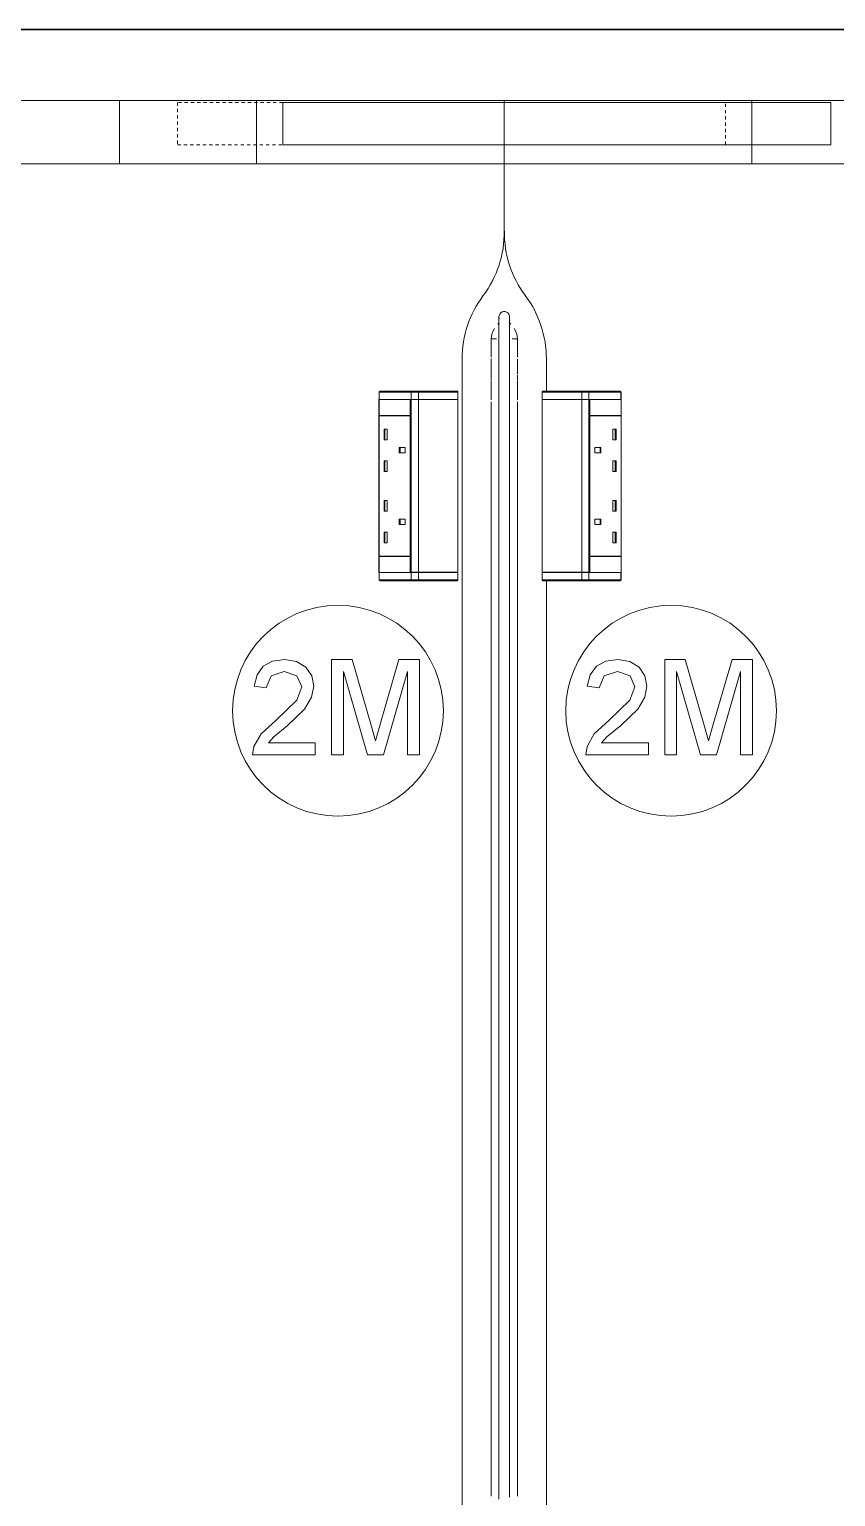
# Model space of a CAD drawing. Header units: millimetres. Extents: x 79795 to 317870, y -36033 to 97293.
# Drawn here: x 170853 to 171619, y 18015 to 19407 of the extents above; entities that cross this region are included whole.
import ezdxf

# ---------------------------------------------------------------- set-up
doc = ezdxf.new("R2010")
doc.units = ezdxf.units.MM
doc.header["$MEASUREMENT"] = 0
doc.linetypes.add('Dash', pattern=[6, 3, -3])
for name, color, linetype, lineweight in [('CSM-STL-XX-ZZ-M3-A-XXXX-00001_detached _19_04_21__rvt-1-Level 4$0$A-WALL', 7, 'CONTINUOUS', 9), ('I-FURN', 8, 'CONTINUOUS', 9), ('I-FURN-HDLN', 8, 'Dash', 9)]:
    doc.layers.add(name, color=color, linetype=linetype, lineweight=lineweight)

msp = doc.modelspace()

# ---------------------------------------------------------------- linework, layer by layer
at = {"layer": 'CSM-STL-XX-ZZ-M3-A-XXXX-00001_detached _19_04_21__rvt-1-Level 4$0$A-WALL', "lineweight": 30}
msp.add_line((167780.8, 19407.3), (173754.1, 19407.3), dxfattribs=at)
at = {"layer": 'I-FURN'}
for p, q in [((170504.1, 19339.7), (170938.8, 19339.7)), ((171304.1, 19339.7), (170504.1, 19339.7)), ((170504.1, 19339.7), (171304.1, 19339.7)), ((172064.1, 19339.7), (170544.1, 19339.7)), ((170938.8, 19339.7), (171069.1, 19339.7)), ((170938.8, 19339.7), (170938.8, 19279.7)), ((170938.8, 19339.7), (170938.8, 19279.7)), ((171069.1, 19339.7), (171539.1, 19339.7)), ((171069.1, 19339.7), (171069.1, 19279.7)), ((171069.1, 19339.7), (171069.1, 19279.7)), ((171303.8, 19337.8), (171094.1, 19337.8)), ((171094.1, 19337.8), (171094.1, 19297.8)), ((171304.1, 19339.7), (171304.1, 19215.8)), ((172104.1, 19339.7), (171304.1, 19339.7)), ((171304.1, 19339.7), (172104.1, 19339.7)), ((171304.1, 19215.8), (171304.1, 19339.7)), ((171304.1, 19215.8), (171304.1, 19339.7)), ((171304.1, 19339.7), (171304.1, 19215.8)), ((171614.1, 19337.8), (171304.4, 19337.8)), ((171539.1, 19339.7), (171669.1, 19339.7)), ((171539.1, 19339.7), (171539.1, 19279.7)), ((171539.1, 19339.7), (171539.1, 19279.7)), ((171614.1, 19297.8), (171614.1, 19337.8)), ((171094.1, 19297.8), (171614.1, 19297.8)), ((170938.8, 19279.7), (170504.1, 19279.7)), ((170544.1, 19279.7), (172064.1, 19279.7)), ((171069.1, 19279.7), (170938.8, 19279.7)), ((171539.1, 19279.7), (171069.1, 19279.7)), ((171669.1, 19279.7), (171539.1, 19279.7)), ((171299.1, 19134.7), (171299.1, 19134.7)), ((171299.1, 19134.7), (171299.1, 19134.5)), ((171299.1, 19134.5), (171299.1, 19134.1)), ((171299.1, 19134.1), (171299.1, 19133.7)), ((171299.1, 19133.7), (171299.1, 19133.1)), ((171299.1, 19133.1), (171299.1, 19132.4)), ((171299.1, 19132.4), (171299.1, 19131.6)), ((171299.1, 19131.6), (171299.1, 19130.6)), ((171299.1, 19130.6), (171299.1, 19129.5)), ((171299.1, 19129.5), (171299.1, 19128.3)), ((171299.1, 19128.3), (171299.1, 19127)), ((171309.1, 19134.6), (171309.1, 19134.7)), ((171309.1, 19134.7), (171309.1, 19134.7)), ((171309.1, 19134.4), (171309.1, 19134.6)), ((171309.1, 19134), (171309.1, 19134.4)), ((171309.1, 19133.5), (171309.1, 19134)), ((171309.1, 19132.9), (171309.1, 19133.5)), ((171309.1, 19132.2), (171309.1, 19132.9)), ((171309.1, 19131.3), (171309.1, 19132.2)), ((171309.1, 19130.3), (171309.1, 19131.3)), ((171309.1, 19129.2), (171309.1, 19130.3)), ((171309.1, 19128), (171309.1, 19129.2)), ((171309.1, 19126.6), (171309.1, 19128)), ((171296.9, 19113.8), (171291.6, 19113.8)), ((171291.6, 19096.2), (171291.6, 19113.8)), ((171299.1, 19127), (171299.1, 19125.6)), ((171299.1, 19125.6), (171299.1, 19124)), ((171299.1, 19124), (171299.1, 19122.4)), ((171299.1, 19122.4), (171299.1, 19120.6)), ((171299.1, 19120.6), (171299.1, 19118.7)), ((171299.1, 19118.7), (171299.1, 19116.7)), ((171299.1, 19116.7), (171299.1, 19114.6)), ((171299.1, 19114.6), (171299.1, 19112.5)), ((171309.1, 19125.2), (171309.1, 19126.6)), ((171309.1, 19123.6), (171309.1, 19125.2)), ((171309.1, 19121.9), (171309.1, 19123.6)), ((171309.1, 19120.1), (171309.1, 19121.9)), ((171309.1, 19118.2), (171309.1, 19120.1)), ((171309.1, 19116.2), (171309.1, 19118.2)), ((171309.1, 19114.1), (171309.1, 19116.2)), ((171309.1, 19111.9), (171309.1, 19114.1)), ((171316.6, 19113.8), (171311.5, 19113.8)), ((171316.6, 19113.8), (171316.6, 19096.2)), ((171291.6, 19108.2), (171291.6, 19109.2)), ((171299.1, 19112.5), (171299.1, 19110.2)), ((171299.1, 19110.2), (171299.1, 19107.8)), ((171299.1, 19107.8), (171299.1, 19105.4)), ((171299.1, 19105.4), (171299.1, 19102.8)), ((171299.1, 19102.8), (171299.1, 19100.2)), ((171299.1, 19100.2), (171299.1, 19097.5)), ((171309.1, 19109.6), (171309.1, 19111.9)), ((171309.1, 19107.2), (171309.1, 19109.6)), ((171309.1, 19104.7), (171309.1, 19107.2)), ((171309.1, 19102.1), (171309.1, 19104.7)), ((171309.1, 19099.5), (171309.1, 19102.1)), ((171309.1, 19096.8), (171309.1, 19099.5)), ((171316.7, 19109.2), (171316.7, 19108.2)), ((171264.1, 17984.7), (171264.1, 19094.7)), ((171264.1, 19094.7), (171264.1, 17984.7)), ((171291.6, 19079.1), (171291.6, 19094.9)), ((171299.1, 19097.5), (171299.1, 19094.8)), ((171299.1, 19094.8), (171299.1, 19091.9)), ((171299.1, 19091.9), (171299.1, 19089.1)), ((171299.1, 19089.1), (171299.1, 19086.1)), ((171299.1, 19086.1), (171299.1, 19083.1)), ((171309.1, 19094), (171309.1, 19096.8)), ((171309.1, 19091.2), (171309.1, 19094)), ((171309.1, 19088.3), (171309.1, 19091.2)), ((171309.1, 19085.3), (171309.1, 19088.3)), ((171316.6, 19094.4), (171316.6, 19080.1)), ((171344.1, 19094.7), (171344.1, 19063.2)), ((171344.1, 19063.2), (171344.1, 19094.7)), ((171291.6, 19074.3), (171291.6, 19079.2)), ((171291.6, 19055.8), (171291.6, 19073.6)), ((171299.1, 19083.1), (171299.1, 19080.1)), ((171299.1, 19080.1), (171299.1, 19077)), ((171299.1, 19077), (171299.1, 19073.9)), ((171299.1, 19073.9), (171299.1, 19070.7)), ((171309.1, 19082.3), (171309.1, 19085.3)), ((171309.1, 19079.3), (171309.1, 19082.3)), ((171309.1, 19076.2), (171309.1, 19079.3)), ((171309.1, 19073), (171309.1, 19076.2)), ((171309.1, 19069.9), (171309.1, 19073)), ((171316.6, 19073.6), (171316.6, 19055.8)), ((171316.7, 19079.2), (171316.7, 19074.3)), ((171185.3, 19063.2), (171185.3, 19056.2)), ((171185.3, 19063.2), (171185.5, 19063.2)), ((171185.3, 19063.2), (171185.3, 19056.2)), ((171185.3, 19056.2), (171185.3, 19063.2)), ((171185.5, 19063.2), (171215.8, 19063.2)), ((171185.5, 19063.2), (171185.5, 19056.2)), ((171185.6, 19063.9), (171185.7, 19063.9)), ((171216.6, 19064.2), (171186.3, 19064.2)), ((171216.6, 19064.2), (171186.3, 19064.2)), ((171215.8, 19063.2), (171222.7, 19063.2)), ((171215.8, 19063.2), (171215.8, 19056.2)), ((171216.6, 19064.2), (171255.2, 19064.2)), ((171222.1, 19064.2), (171216.6, 19064.2)), ((171259.2, 19064.2), (171222.1, 19064.2)), ((171222.7, 19063.2), (171260.2, 19063.2)), ((171222.7, 19063.2), (171222.7, 19056.2)), ((171255.2, 19064.2), (171255.2, 19063.2)), ((171255.2, 19064.2), (171259.2, 19064.2)), ((171260.2, 19056.2), (171260.2, 19063.2)), ((171260.2, 19063.2), (171260.2, 19056.2)), ((171299.1, 19070.7), (171299.1, 19067.6)), ((171299.1, 19067.6), (171299.1, 19064.4)), ((171299.1, 19064.4), (171299.1, 19061.2)), ((171299.1, 19061.2), (171299.1, 19057.9)), ((171299.1, 19057.9), (171299.1, 19054.7)), ((171309.1, 19066.7), (171309.1, 19069.9)), ((171309.1, 19063.5), (171309.1, 19066.7)), ((171309.1, 19060.3), (171309.1, 19063.5)), ((171309.1, 19057), (171309.1, 19060.3)), ((171340.1, 19063.2), (171340.1, 19056.2)), ((171340.2, 19063.2), (171377.6, 19063.2)), ((171340.2, 19063.2), (171340.2, 19056.2)), ((171341.2, 19064.2), (171341.1, 19064.2)), ((171378.2, 19064.2), (171341.2, 19064.2)), ((171341.2, 19064.2), (171345.1, 19064.2)), ((171345.1, 19063.2), (171345.1, 19064.2)), ((171345.1, 19064.2), (171383.7, 19064.2)), ((171377.6, 19063.2), (171384.5, 19063.2)), ((171377.6, 19063.2), (171377.6, 19056.2)), ((171383.7, 19064.2), (171378.2, 19064.2)), ((171414, 19064.2), (171383.7, 19064.2)), ((171414, 19064.2), (171383.7, 19064.2)), ((171384.5, 19063.2), (171414.8, 19063.2)), ((171384.5, 19063.2), (171384.5, 19056.2)), ((171414.6, 19064), (171414.6, 19063.9)), ((171414.8, 19063.2), (171415, 19063.2)), ((171414.8, 19063.2), (171414.8, 19056.2)), ((171415, 19056.2), (171415, 19063.2)), ((171415, 19056.2), (171415, 19063.2)), ((171415, 19056.2), (171415, 19063.2)), ((171185.1, 19041.1), (171185.1, 19056.1)), ((171185.1, 19056.1), (171214.9, 19056.1)), ((171185.3, 19056.2), (171185.5, 19056.2)), ((171185.3, 19056.1), (171185.3, 18892.2)), ((171185.5, 19056.2), (171215.8, 19056.2)), ((171214.9, 19056.1), (171214.9, 19041.1)), ((171215.1, 19041.1), (171215.1, 19056.1)), ((171215.1, 19056.1), (171215.8, 19056.1)), ((171215.8, 19056.2), (171222.7, 19056.2)), ((171222.7, 19056.1), (171215.8, 19056.1)), ((171215.8, 19056.1), (171215.8, 18892.2)), ((171222.7, 19056.2), (171260.2, 19056.2)), ((171260.2, 19056.1), (171222.7, 19056.1)), ((171222.7, 19056.1), (171222.7, 18892.2)), ((171260.2, 18892.2), (171260.2, 19056.1)), ((171260.2, 19056.1), (171260.2, 18892.2)), ((171291.6, 18015.6), (171291.6, 19053.8)), ((171299.1, 19054.7), (171299.1, 19053.8)), ((171299.1, 19053.8), (171299.1, 18015.6)), ((171309.1, 19053.8), (171309.1, 19057)), ((171309.1, 18015.6), (171309.1, 19053.8)), ((171316.7, 19053.8), (171316.7, 18015.6)), ((171340.1, 19056.1), (171340.1, 18892.2)), ((171340.2, 19056.2), (171377.6, 19056.2)), ((171340.2, 18892.2), (171340.2, 19056.1)), ((171377.6, 19056.1), (171340.2, 19056.1)), ((171377.6, 19056.2), (171384.5, 19056.2)), ((171377.6, 18892.2), (171377.6, 19056.1)), ((171384.5, 19056.1), (171377.6, 19056.1)), ((171385.4, 19056.1), (171382.9, 19056.1)), ((171384.5, 19056.2), (171414.8, 19056.2)), ((171384.5, 18892.2), (171384.5, 19056.1)), ((171384.5, 19056.1), (171385.2, 19056.1)), ((171385.2, 19056.1), (171385.2, 19041.1)), ((171385.4, 19041.1), (171385.4, 19056.1)), ((171385.4, 19056.1), (171415.2, 19056.1)), ((171414.8, 19056.2), (171415, 19056.2)), ((171415, 18892.2), (171415, 19056.1)), ((171415.2, 19056.1), (171415.2, 19041.1)), ((171214.9, 19041.1), (171185.1, 19041.1)), ((171185.1, 19040.6), (171214.9, 19040.6)), ((171185.1, 18907.6), (171185.1, 19040.6)), ((171185.5, 19040.6), (171185.5, 19041.1)), ((171214.9, 19040.6), (171214.9, 18907.6)), ((171215.1, 18907.6), (171215.1, 19040.6)), ((171385.2, 19040.6), (171385.2, 18907.6)), ((171415.2, 19041.1), (171385.4, 19041.1)), ((171385.4, 18907.6), (171385.4, 19040.6)), ((171415.2, 19040.6), (171385.4, 19040.6)), ((171414.8, 19041.1), (171414.8, 19040.6)), ((171415.2, 19040.6), (171415.2, 18907.6)), ((171190.1, 19028), (171190.1, 19018)), ((171190.1, 19028), (171193, 19028)), ((171190.1, 19018), (171193, 19018)), ((171190.9, 19028), (171190.9, 19018)), ((171193, 19028), (171193, 19018)), ((171410.2, 19028), (171407.3, 19028)), ((171407.3, 19018), (171407.3, 19028)), ((171410.2, 19018), (171407.3, 19018)), ((171409.4, 19018), (171409.4, 19028)), ((171410.2, 19018), (171410.2, 19028)), ((171204.5, 19010.5), (171204.5, 19005.5)), ((171210.2, 19010.5), (171204.5, 19010.5)), ((171204.5, 19005.5), (171210.2, 19005.5)), ((171205.2, 19010.5), (171205.2, 19005.5)), ((171210.2, 19005.5), (171210.2, 19010.5)), ((171395.8, 19010.5), (171390.1, 19010.5)), ((171390.1, 19005.5), (171390.1, 19010.5)), ((171395.8, 19005.5), (171390.1, 19005.5)), ((171395.1, 19005.5), (171395.1, 19010.5)), ((171395.8, 19005.5), (171395.8, 19010.5)), ((171190.1, 18998), (171190.1, 18988)), ((171190.1, 18998), (171193, 18998)), ((171190.1, 18988), (171193, 18988)), ((171190.9, 18998), (171190.9, 18988)), ((171193, 18998), (171193, 18988)), ((171410.2, 18998), (171407.3, 18998)), ((171407.3, 18988), (171407.3, 18998)), ((171410.2, 18988), (171407.3, 18988)), ((171409.4, 18988), (171409.4, 18998)), ((171410.2, 18988), (171410.2, 18998)), ((171190.1, 18960.2), (171190.1, 18950.2)), ((171190.1, 18960.2), (171193, 18960.2)), ((171190.9, 18960.2), (171190.9, 18950.2)), ((171193, 18960.2), (171193, 18950.2)), ((171410.2, 18960.2), (171407.3, 18960.2)), ((171407.3, 18950.2), (171407.3, 18960.2)), ((171409.4, 18950.2), (171409.4, 18960.2)), ((171410.2, 18950.2), (171410.2, 18960.2)), ((171190.1, 18950.2), (171193, 18950.2)), ((171410.2, 18950.2), (171407.3, 18950.2)), ((171204.5, 18942.7), (171204.5, 18937.7)), ((171204.5, 18942.7), (171210.2, 18942.7)), ((171204.5, 18937.7), (171210.2, 18937.7)), ((171205.2, 18942.7), (171205.2, 18937.7)), ((171210.2, 18942.7), (171210.2, 18937.7)), ((171390.1, 18942.7), (171390.1, 18937.7)), ((171395.8, 18942.7), (171390.1, 18942.7)), ((171390.1, 18937.7), (171395.8, 18937.7)), ((171395.1, 18937.7), (171395.1, 18942.7)), ((171395.8, 18937.7), (171395.8, 18942.7)), ((171190.1, 18930.2), (171190.1, 18920.2)), ((171190.1, 18930.2), (171193, 18930.2)), ((171190.1, 18920.2), (171193, 18920.2)), ((171190.9, 18930.2), (171190.9, 18920.2)), ((171193, 18930.2), (171193, 18920.2)), ((171410.2, 18930.2), (171407.3, 18930.2)), ((171407.3, 18920.2), (171407.3, 18930.2)), ((171410.2, 18920.2), (171407.3, 18920.2)), ((171409.4, 18920.2), (171409.4, 18930.2)), ((171410.2, 18920.2), (171410.2, 18930.2)), ((171185.1, 18907.6), (171214.9, 18907.6)), ((171185.1, 18907.1), (171214.9, 18907.1)), ((171185.1, 18892.1), (171185.1, 18907.1)), ((171185.5, 18907.1), (171185.5, 18907.6)), ((171214.9, 18907.1), (171214.9, 18892.1)), ((171215.1, 18892.2), (171215.1, 18907.1)), ((171385.2, 18907.1), (171385.2, 18892.2)), ((171415.2, 18907.6), (171385.4, 18907.6)), ((171385.4, 18892.1), (171385.4, 18907.1)), ((171385.4, 18907.1), (171415.2, 18907.1)), ((171414.8, 18907.6), (171414.8, 18907.1)), ((171415.2, 18907.1), (171415.2, 18892.1)), ((171214.9, 18892.1), (171185.1, 18892.1)), ((171185.3, 18892.1), (171185.3, 18885.1)), ((171185.5, 18892.1), (171185.3, 18892.1)), ((171185.3, 18892.1), (171185.3, 18885.1)), ((171185.3, 18892.1), (171185.3, 18885.1)), ((171185.5, 18885.1), (171185.5, 18892.1)), ((171215.8, 18892.1), (171185.5, 18892.1)), ((171214.9, 18892.1), (171217.4, 18892.1)), ((171215.8, 18892.2), (171215.1, 18892.2)), ((171215.8, 18892.2), (171222.7, 18892.2)), ((171215.8, 18885.1), (171215.8, 18892.1)), ((171222.7, 18892.1), (171215.8, 18892.1)), ((171222.7, 18892.2), (171260.2, 18892.2)), ((171222.7, 18885.1), (171222.7, 18892.1)), ((171260.2, 18892.1), (171222.7, 18892.1)), ((171260.2, 18885.1), (171260.2, 18892.1)), ((171260.2, 18885.1), (171260.2, 18892.1)), ((171340.1, 18892.1), (171340.1, 18885.1)), ((171340.2, 18892.2), (171377.6, 18892.2)), ((171340.2, 18885.1), (171340.2, 18892.1)), ((171377.6, 18892.1), (171340.2, 18892.1)), ((171377.6, 18892.2), (171384.5, 18892.2)), ((171377.6, 18885.1), (171377.6, 18892.1)), ((171384.5, 18892.1), (171377.6, 18892.1)), ((171385.2, 18892.2), (171384.5, 18892.2)), ((171384.5, 18885.1), (171384.5, 18892.1)), ((171414.8, 18892.1), (171384.5, 18892.1)), ((171415.2, 18892.1), (171385.4, 18892.1)), ((171414.8, 18885.1), (171414.8, 18892.1)), ((171415, 18892.1), (171414.8, 18892.1)), ((171415, 18885.1), (171415, 18892.1)), ((171415, 18885.1), (171415, 18892.1)), ((171415, 18892.1), (171415, 18885.1)), ((171185.5, 18885.1), (171185.3, 18885.1)), ((171215.8, 18885.1), (171185.5, 18885.1)), ((171185.7, 18884.3), (171185.7, 18884.3)), ((171186.3, 18884.1), (171216.6, 18884.1)), ((171186.3, 18884.1), (171216.6, 18884.1)), ((171222.7, 18885.1), (171215.8, 18885.1)), ((171255.2, 18884.1), (171216.6, 18884.1)), ((171216.6, 18884.1), (171222.1, 18884.1)), ((171222.1, 18884.1), (171259.2, 18884.1)), ((171260.2, 18885.1), (171222.7, 18885.1)), ((171255.2, 18885.1), (171255.2, 18884.1)), ((171259.2, 18884.1), (171255.2, 18884.1)), ((171259.2, 18884.1), (171259.2, 18884.1)), ((171377.6, 18885.1), (171340.2, 18885.1)), ((171345.1, 18884.1), (171341.2, 18884.1)), ((171341.2, 18884.1), (171378.2, 18884.1)), ((171344.1, 18885.1), (171344.1, 17984.7)), ((171344.1, 17984.7), (171344.1, 18885.1)), ((171345.1, 18884.1), (171345.1, 18885.1)), ((171383.7, 18884.1), (171345.1, 18884.1)), ((171384.5, 18885.1), (171377.6, 18885.1)), ((171378.2, 18884.1), (171383.7, 18884.1)), ((171383.7, 18884.1), (171414, 18884.1)), ((171383.7, 18884.1), (171414, 18884.1)), ((171414.8, 18885.1), (171384.5, 18885.1)), ((171414.7, 18884.3), (171414.6, 18884.3)), ((171415, 18885.1), (171414.8, 18885.1)), ((171084.2, 18807.9), (171075.4, 18803)), ((171095.6, 18809.5), (171084.2, 18807.9)), ((171107, 18807.7), (171095.6, 18809.5)), ((171115.8, 18802.2), (171107, 18807.7)), ((171159.7, 18809.5), (171140.2, 18809.5)), ((171140.2, 18809.5), (171140.2, 18719.1)), ((171178.2, 18745.8), (171159.7, 18809.5)), ((171204.1, 18809.5), (171185.9, 18746.9)), ((171223.6, 18809.5), (171204.1, 18809.5)), ((171223.6, 18719.1), (171223.6, 18809.5)), ((171400.4, 18807.9), (171391.6, 18803)), ((171411.8, 18809.5), (171400.4, 18807.9)), ((171423.2, 18807.7), (171411.8, 18809.5)), ((171432, 18802.2), (171423.2, 18807.7)), ((171475.8, 18809.5), (171456.4, 18809.5)), ((171456.4, 18809.5), (171456.4, 18719.1)), ((171494.3, 18745.8), (171475.8, 18809.5)), ((171520.3, 18809.5), (171502.1, 18746.9)), ((171539.7, 18809.5), (171520.3, 18809.5)), ((171539.7, 18719.1), (171539.7, 18809.5)), ((171069.5, 18795), (171066.8, 18784.1)), ((171075.4, 18803), (171069.5, 18795)), ((171078.1, 18782.6), (171082.8, 18794.1)), ((171082.8, 18794.1), (171095.3, 18798.2)), ((171095.3, 18798.2), (171107.4, 18794)), ((171107.4, 18794), (171112, 18783.6)), ((171121.4, 18794.1), (171115.8, 18802.2)), ((171123.3, 18784.3), (171121.4, 18794.1)), ((171151.5, 18719.1), (171151.5, 18798.2)), ((171151.5, 18798.2), (171174.2, 18719.1)), ((171189.5, 18719.1), (171212.3, 18798.2)), ((171212.3, 18798.2), (171212.3, 18719.1)), ((171385.7, 18795), (171382.9, 18784.1)), ((171391.6, 18803), (171385.7, 18795)), ((171394.2, 18782.6), (171399, 18794.1)), ((171399, 18794.1), (171411.5, 18798.2)), ((171411.5, 18798.2), (171423.5, 18794)), ((171423.5, 18794), (171428.1, 18783.6)), ((171437.6, 18794.1), (171432, 18802.2)), ((171439.4, 18784.3), (171437.6, 18794.1)), ((171467.7, 18719.1), (171467.7, 18798.2)), ((171467.7, 18798.2), (171490.4, 18719.1)), ((171505.7, 18719.1), (171528.4, 18798.2)), ((171528.4, 18798.2), (171528.4, 18719.1)), ((171066.8, 18784.1), (171078.1, 18782.6)), ((171112, 18783.6), (171107.1, 18770.8)), ((171121.3, 18773.6), (171123.3, 18784.3)), ((171382.9, 18784.1), (171394.2, 18782.6)), ((171428.1, 18783.6), (171423.3, 18770.8)), ((171437.4, 18773.6), (171439.4, 18784.3)), ((171107.1, 18770.8), (171087.6, 18752)), ((171114.6, 18762.5), (171121.3, 18773.6)), ((171423.3, 18770.8), (171403.8, 18752)), ((171430.8, 18762.5), (171437.4, 18773.6)), ((171087.6, 18752), (171073.4, 18738.9)), ((171098.4, 18747), (171114.6, 18762.5)), ((171403.8, 18752), (171389.6, 18738.9)), ((171414.6, 18747), (171430.8, 18762.5)), ((171073.4, 18738.9), (171066.6, 18726.9)), ((171085.4, 18736.1), (171098.4, 18747)), ((171181.9, 18732.4), (171178.2, 18745.8)), ((171185.9, 18746.9), (171181.9, 18732.4)), ((171389.6, 18738.9), (171382.7, 18726.9)), ((171401.6, 18736.1), (171414.6, 18747)), ((171498.1, 18732.4), (171494.3, 18745.8)), ((171502.1, 18746.9), (171498.1, 18732.4)), ((171066.6, 18726.9), (171065.3, 18719.1)), ((171080.3, 18730.4), (171085.4, 18736.1)), ((171124.7, 18730.4), (171080.3, 18730.4)), ((171124.7, 18719.1), (171124.7, 18730.4)), ((171382.7, 18726.9), (171381.5, 18719.1)), ((171396.5, 18730.4), (171401.6, 18736.1)), ((171440.9, 18730.4), (171396.5, 18730.4)), ((171440.9, 18719.1), (171440.9, 18730.4)), ((171065.3, 18719.1), (171124.7, 18719.1)), ((171140.2, 18719.1), (171151.5, 18719.1)), ((171174.2, 18719.1), (171189.5, 18719.1)), ((171212.3, 18719.1), (171223.6, 18719.1)), ((171381.5, 18719.1), (171440.9, 18719.1)), ((171456.4, 18719.1), (171467.7, 18719.1)), ((171490.4, 18719.1), (171505.7, 18719.1)), ((171528.4, 18719.1), (171539.7, 18719.1)), ((171299.1, 18015.6), (171299.1, 18012.8)), ((171309.1, 18014.9), (171309.1, 18015.6))]:
    msp.add_line(p, q, dxfattribs=at)
at = {"layer": 'I-FURN', "flags": 128}
for points in [[(171185.3, 19063.2), (171185.3, 19063.2), (171185.3, 19063.3), (171185.3, 19063.3), (171185.3, 19063.3), (171185.3, 19063.4), (171185.3, 19063.4), (171185.4, 19063.5), (171185.4, 19063.5), (171185.4, 19063.5), (171185.4, 19063.6), (171185.4, 19063.6), (171185.4, 19063.6), (171185.4, 19063.7)], [(171222.1, 19064.2), (171222, 19064.2), (171221.9, 19064.2), (171221.7, 19064.2), (171221.6, 19064.2), (171221.4, 19064.2), (171221.3, 19064.2), (171221.1, 19064.2), (171221, 19064.2), (171220.8, 19064.2), (171220.7, 19064.2), (171220.5, 19064.2), (171220.3, 19064.2), (171220.2, 19064.2), (171220, 19064.2), (171219.9, 19064.2), (171219.7, 19064.2), (171219.6, 19064.2), (171219.4, 19064.2), (171219.2, 19064.2), (171219.1, 19064.2), (171218.9, 19064.2), (171218.8, 19064.2), (171218.6, 19064.2), (171218.5, 19064.2), (171218.3, 19064.2), (171218.2, 19064.2), (171218, 19064.2), (171217.9, 19064.2), (171217.7, 19064.2), (171217.6, 19064.2), (171217.5, 19064.2), (171217.4, 19064.2), (171217.2, 19064.2), (171217.1, 19064.2), (171217, 19064.2), (171216.9, 19064.2), (171216.8, 19064.2), (171216.7, 19064.2), (171216.6, 19064.2)], [(171259.2, 19064.2), (171258.9, 19064.2), (171258.5, 19064.2), (171257.9, 19064.2), (171257.2, 19064.2), (171256.4, 19064.2), (171255.5, 19064.2), (171254.4, 19064.2), (171253.2, 19064.2), (171251.8, 19064.2), (171250.4, 19064.2), (171248.8, 19064.2), (171247.1, 19064.2), (171245.3, 19064.2), (171243.3, 19064.2), (171241.3, 19064.2), (171239.1, 19064.2), (171236.9, 19064.2), (171234.5, 19064.2), (171232.1, 19064.2), (171229.5, 19064.2), (171226.9, 19064.2), (171224.2, 19064.2), (171222.1, 19064.2)], [(171255.2, 19064.2), (171255.3, 19064.2), (171255.5, 19064.2), (171255.6, 19064.2), (171255.8, 19064.2), (171256, 19064.2), (171256.1, 19064.2), (171256.3, 19064.2), (171256.4, 19064.2), (171256.6, 19064.2), (171256.7, 19064.2), (171256.9, 19064.2), (171257, 19064.2), (171257.1, 19064.2), (171257.3, 19064.2), (171257.4, 19064.2), (171257.6, 19064.2), (171257.7, 19064.2), (171257.8, 19064.2), (171257.9, 19064.2), (171258, 19064.2), (171258.1, 19064.2), (171258.2, 19064.2), (171258.3, 19064.2), (171258.4, 19064.2), (171258.5, 19064.2), (171258.6, 19064.2), (171258.7, 19064.2), (171258.8, 19064.2), (171258.8, 19064.2), (171258.9, 19064.2), (171258.9, 19064.2), (171259, 19064.2), (171259, 19064.2), (171259.1, 19064.2), (171259.1, 19064.2), (171259.1, 19064.2), (171259.1, 19064.2), (171259.2, 19064.2), (171259.2, 19064.2)], [(171259.2, 19064.2), (171259.2, 19064.2), (171259.2, 19064.2), (171259.3, 19064.2), (171259.3, 19064.2), (171259.4, 19064.2), (171259.4, 19064.1), (171259.4, 19064.1), (171259.5, 19064.1), (171259.5, 19064.1), (171259.6, 19064.1), (171259.6, 19064.1), (171259.6, 19064.1), (171259.7, 19064), (171259.7, 19064), (171259.7, 19064), (171259.8, 19064), (171259.8, 19064), (171259.8, 19063.9), (171259.9, 19063.9), (171259.9, 19063.9), (171259.9, 19063.8), (171259.9, 19063.8), (171260, 19063.8), (171260, 19063.7), (171260, 19063.7), (171260, 19063.7), (171260, 19063.6), (171260.1, 19063.6), (171260.1, 19063.6), (171260.1, 19063.5), (171260.1, 19063.5), (171260.1, 19063.5), (171260.1, 19063.4), (171260.1, 19063.4), (171260.1, 19063.3), (171260.2, 19063.3), (171260.2, 19063.3), (171260.2, 19063.2), (171260.2, 19063.2), (171260.2, 19063.2)], [(171259.2, 19064.2), (171259.2, 19064.2), (171259.2, 19064.2)], [(171340.1, 19063.2), (171340.1, 19063.2), (171340.1, 19063.3), (171340.1, 19063.3), (171340.2, 19063.3), (171340.2, 19063.4), (171340.2, 19063.4), (171340.2, 19063.5), (171340.2, 19063.5), (171340.2, 19063.5), (171340.2, 19063.6), (171340.2, 19063.6), (171340.3, 19063.6), (171340.3, 19063.7), (171340.3, 19063.7), (171340.3, 19063.7), (171340.3, 19063.8), (171340.4, 19063.8), (171340.4, 19063.8), (171340.4, 19063.9), (171340.4, 19063.9), (171340.5, 19063.9), (171340.5, 19063.9), (171340.5, 19064), (171340.6, 19064), (171340.6, 19064), (171340.6, 19064), (171340.7, 19064.1), (171340.7, 19064.1), (171340.7, 19064.1), (171340.8, 19064.1), (171340.8, 19064.1), (171340.9, 19064.1), (171340.9, 19064.1), (171340.9, 19064.2), (171341, 19064.2), (171341, 19064.2), (171341.1, 19064.2), (171341.1, 19064.2), (171341.1, 19064.2), (171341.1, 19064.2)], [(171341.1, 19064.2), (171341.1, 19064.2), (171341.2, 19064.2), (171341.2, 19064.2), (171341.2, 19064.2), (171341.2, 19064.2), (171341.3, 19064.2), (171341.3, 19064.2), (171341.3, 19064.2), (171341.4, 19064.2), (171341.5, 19064.2), (171341.5, 19064.2), (171341.6, 19064.2), (171341.7, 19064.2), (171341.8, 19064.2), (171341.8, 19064.2), (171341.9, 19064.2), (171342, 19064.2), (171342.1, 19064.2), (171342.2, 19064.2), (171342.4, 19064.2), (171342.5, 19064.2), (171342.6, 19064.2), (171342.7, 19064.2), (171342.8, 19064.2), (171343, 19064.2), (171343.1, 19064.2), (171343.3, 19064.2), (171343.4, 19064.2), (171343.5, 19064.2), (171343.7, 19064.2), (171343.8, 19064.2), (171344, 19064.2), (171344.1, 19064.2), (171344.3, 19064.2), (171344.5, 19064.2), (171344.6, 19064.2), (171344.8, 19064.2), (171344.9, 19064.2), (171345.1, 19064.2), (171345.1, 19064.2)], [(171378.2, 19064.2), (171375.4, 19064.2), (171372.7, 19064.2), (171370.1, 19064.2), (171367.6, 19064.2), (171365.1, 19064.2), (171362.8, 19064.2), (171360.6, 19064.2), (171358.4, 19064.2), (171356.4, 19064.2), (171354.5, 19064.2), (171352.7, 19064.2), (171351.1, 19064.2), (171349.5, 19064.2), (171348.1, 19064.2), (171346.8, 19064.2), (171345.6, 19064.2), (171344.6, 19064.2), (171343.7, 19064.2), (171342.9, 19064.2), (171342.2, 19064.2), (171341.7, 19064.2), (171341.3, 19064.2), (171341.2, 19064.2)], [(171383.7, 19064.2), (171383.6, 19064.2), (171383.5, 19064.2), (171383.4, 19064.2), (171383.3, 19064.2), (171383.2, 19064.2), (171383.1, 19064.2), (171382.9, 19064.2), (171382.8, 19064.2), (171382.7, 19064.2), (171382.6, 19064.2), (171382.4, 19064.2), (171382.3, 19064.2), (171382.1, 19064.2), (171382, 19064.2), (171381.8, 19064.2), (171381.7, 19064.2), (171381.5, 19064.2), (171381.4, 19064.2), (171381.2, 19064.2), (171381.1, 19064.2), (171380.9, 19064.2), (171380.8, 19064.2), (171380.6, 19064.2), (171380.4, 19064.2), (171380.3, 19064.2), (171380.1, 19064.2), (171380, 19064.2), (171379.8, 19064.2), (171379.6, 19064.2), (171379.5, 19064.2), (171379.3, 19064.2), (171379.2, 19064.2), (171379, 19064.2), (171378.9, 19064.2), (171378.7, 19064.2), (171378.6, 19064.2), (171378.4, 19064.2), (171378.3, 19064.2), (171378.2, 19064.2)], [(171414.9, 19063.7), (171414.9, 19063.6), (171414.9, 19063.6), (171414.9, 19063.6), (171414.9, 19063.5), (171414.9, 19063.5), (171414.9, 19063.5), (171415, 19063.4), (171415, 19063.4), (171415, 19063.3), (171415, 19063.3), (171415, 19063.3), (171415, 19063.2), (171415, 19063.2), (171415, 19063.2)], [(171185.5, 18884.5), (171185.4, 18884.6), (171185.4, 18884.6), (171185.4, 18884.7), (171185.4, 18884.7), (171185.4, 18884.7), (171185.4, 18884.8), (171185.3, 18884.8), (171185.3, 18884.8), (171185.3, 18884.9), (171185.3, 18884.9), (171185.3, 18885), (171185.3, 18885), (171185.3, 18885), (171185.3, 18885.1)], [(171216.6, 18884.1), (171216.7, 18884.1), (171216.8, 18884.1), (171216.9, 18884.1), (171217, 18884.1), (171217.1, 18884.1), (171217.2, 18884.1), (171217.4, 18884.1), (171217.5, 18884.1), (171217.6, 18884.1), (171217.7, 18884.1), (171217.9, 18884.1), (171218, 18884.1), (171218.2, 18884.1), (171218.3, 18884.1), (171218.5, 18884.1), (171218.6, 18884.1), (171218.8, 18884.1), (171218.9, 18884.1), (171219.1, 18884.1), (171219.2, 18884.1), (171219.4, 18884.1), (171219.6, 18884.1), (171219.7, 18884.1), (171219.9, 18884.1), (171220, 18884.1), (171220.2, 18884.1), (171220.3, 18884.1), (171220.5, 18884.1), (171220.7, 18884.1), (171220.8, 18884.1), (171221, 18884.1), (171221.1, 18884.1), (171221.3, 18884.1), (171221.4, 18884.1), (171221.6, 18884.1), (171221.7, 18884.1), (171221.9, 18884.1), (171222, 18884.1), (171222.1, 18884.1)], [(171222.1, 18884.1), (171224.9, 18884.1), (171227.6, 18884.1), (171230.2, 18884.1), (171232.7, 18884.1), (171235.2, 18884.1), (171237.5, 18884.1), (171239.7, 18884.1), (171241.9, 18884.1), (171243.9, 18884.1), (171245.8, 18884.1), (171247.6, 18884.1), (171249.2, 18884.1), (171250.8, 18884.1), (171252.2, 18884.1), (171253.5, 18884.1), (171254.7, 18884.1), (171255.7, 18884.1), (171256.6, 18884.1), (171257.4, 18884.1), (171258.1, 18884.1), (171258.6, 18884.1), (171259, 18884.1), (171259.2, 18884.1)], [(171259.2, 18884.1), (171259.2, 18884.1), (171259.1, 18884.1), (171259.1, 18884.1), (171259.1, 18884.1), (171259.1, 18884.1), (171259, 18884.1), (171259, 18884.1), (171259, 18884.1), (171258.9, 18884.1), (171258.8, 18884.1), (171258.8, 18884.1), (171258.7, 18884.1), (171258.6, 18884.1), (171258.6, 18884.1), (171258.5, 18884.1), (171258.4, 18884.1), (171258.3, 18884.1), (171258.2, 18884.1), (171258.1, 18884.1), (171257.9, 18884.1), (171257.8, 18884.1), (171257.7, 18884.1), (171257.6, 18884.1), (171257.5, 18884.1), (171257.3, 18884.1), (171257.2, 18884.1), (171257, 18884.1), (171256.9, 18884.1), (171256.8, 18884.1), (171256.6, 18884.1), (171256.5, 18884.1), (171256.3, 18884.1), (171256.2, 18884.1), (171256, 18884.1), (171255.8, 18884.1), (171255.7, 18884.1), (171255.5, 18884.1), (171255.4, 18884.1), (171255.2, 18884.1), (171255.2, 18884.1)], [(171260.2, 18885.1), (171260.2, 18885), (171260.2, 18885), (171260.2, 18884.9), (171260.1, 18884.9), (171260.1, 18884.9), (171260.1, 18884.8), (171260.1, 18884.8), (171260.1, 18884.7), (171260.1, 18884.7), (171260.1, 18884.7), (171260.1, 18884.6), (171260, 18884.6), (171260, 18884.6), (171260, 18884.5), (171260, 18884.5), (171260, 18884.5), (171259.9, 18884.4), (171259.9, 18884.4), (171259.9, 18884.4), (171259.9, 18884.3), (171259.8, 18884.3), (171259.8, 18884.3), (171259.8, 18884.3), (171259.7, 18884.2), (171259.7, 18884.2), (171259.7, 18884.2), (171259.6, 18884.2), (171259.6, 18884.2), (171259.6, 18884.1), (171259.5, 18884.1), (171259.5, 18884.1), (171259.4, 18884.1), (171259.4, 18884.1), (171259.4, 18884.1), (171259.3, 18884.1), (171259.3, 18884.1), (171259.3, 18884.1), (171259.2, 18884.1), (171259.2, 18884.1), (171259.2, 18884.1)], [(171341.1, 18884.1), (171341.1, 18884.1), (171341.1, 18884.1), (171341, 18884.1), (171341, 18884.1), (171340.9, 18884.1), (171340.9, 18884.1), (171340.9, 18884.1), (171340.8, 18884.1), (171340.8, 18884.1), (171340.8, 18884.1), (171340.7, 18884.1), (171340.7, 18884.2), (171340.6, 18884.2), (171340.6, 18884.2), (171340.6, 18884.2), (171340.5, 18884.2), (171340.5, 18884.3), (171340.5, 18884.3), (171340.5, 18884.3), (171340.4, 18884.4), (171340.4, 18884.4), (171340.4, 18884.4), (171340.3, 18884.4), (171340.3, 18884.5), (171340.3, 18884.5), (171340.3, 18884.5), (171340.3, 18884.6), (171340.2, 18884.6), (171340.2, 18884.7), (171340.2, 18884.7), (171340.2, 18884.7), (171340.2, 18884.8), (171340.2, 18884.8), (171340.2, 18884.8), (171340.2, 18884.9), (171340.2, 18884.9), (171340.1, 18885), (171340.1, 18885), (171340.1, 18885), (171340.1, 18885.1)], [(171345.1, 18884.1), (171345, 18884.1), (171344.8, 18884.1), (171344.7, 18884.1), (171344.5, 18884.1), (171344.3, 18884.1), (171344.2, 18884.1), (171344, 18884.1), (171343.9, 18884.1), (171343.7, 18884.1), (171343.6, 18884.1), (171343.4, 18884.1), (171343.3, 18884.1), (171343.2, 18884.1), (171343, 18884.1), (171342.9, 18884.1), (171342.8, 18884.1), (171342.6, 18884.1), (171342.5, 18884.1), (171342.4, 18884.1), (171342.3, 18884.1), (171342.2, 18884.1), (171342.1, 18884.1), (171342, 18884.1), (171341.9, 18884.1), (171341.8, 18884.1), (171341.7, 18884.1), (171341.6, 18884.1), (171341.5, 18884.1), (171341.5, 18884.1), (171341.4, 18884.1), (171341.4, 18884.1), (171341.3, 18884.1), (171341.3, 18884.1), (171341.2, 18884.1), (171341.2, 18884.1), (171341.2, 18884.1), (171341.2, 18884.1), (171341.1, 18884.1), (171341.1, 18884.1)], [(171341.1, 18884.1), (171341.1, 18884.1), (171341.2, 18884.1)], [(171341.2, 18884.1), (171341.4, 18884.1), (171341.8, 18884.1), (171342.4, 18884.1), (171343.1, 18884.1), (171343.9, 18884.1), (171344.8, 18884.1), (171345.9, 18884.1), (171347.1, 18884.1), (171348.5, 18884.1), (171349.9, 18884.1), (171351.5, 18884.1), (171353.2, 18884.1), (171355, 18884.1), (171357, 18884.1), (171359, 18884.1), (171361.2, 18884.1), (171363.4, 18884.1), (171365.8, 18884.1), (171368.2, 18884.1), (171370.8, 18884.1), (171373.4, 18884.1), (171376.1, 18884.1), (171378.2, 18884.1)], [(171378.2, 18884.1), (171378.3, 18884.1), (171378.4, 18884.1), (171378.6, 18884.1), (171378.7, 18884.1), (171378.9, 18884.1), (171379, 18884.1), (171379.2, 18884.1), (171379.3, 18884.1), (171379.5, 18884.1), (171379.6, 18884.1), (171379.8, 18884.1), (171380, 18884.1), (171380.1, 18884.1), (171380.3, 18884.1), (171380.4, 18884.1), (171380.6, 18884.1), (171380.8, 18884.1), (171380.9, 18884.1), (171381.1, 18884.1), (171381.2, 18884.1), (171381.4, 18884.1), (171381.5, 18884.1), (171381.7, 18884.1), (171381.8, 18884.1), (171382, 18884.1), (171382.1, 18884.1), (171382.3, 18884.1), (171382.4, 18884.1), (171382.6, 18884.1), (171382.7, 18884.1), (171382.8, 18884.1), (171382.9, 18884.1), (171383.1, 18884.1), (171383.2, 18884.1), (171383.3, 18884.1), (171383.4, 18884.1), (171383.5, 18884.1), (171383.6, 18884.1), (171383.7, 18884.1)], [(171415, 18885.1), (171415, 18885), (171415, 18885), (171415, 18884.9), (171415, 18884.9), (171415, 18884.9), (171415, 18884.8), (171414.9, 18884.8), (171414.9, 18884.7), (171414.9, 18884.7), (171414.9, 18884.7), (171414.9, 18884.6), (171414.9, 18884.6), (171414.9, 18884.6)]]:
    msp.add_lwpolyline(points, dxfattribs=at)
at = {"layer": 'I-FURN'}
for centre, radius, start, end in [((171204.1, 19214.7), 100, 323.1301, 0.6256), ((171204.1, 19214.7), 100, 323.1301, 0.6256), ((171404.2, 19214.7), 100, 179.3744, 216.8699), ((171404.2, 19214.7), 100, 179.3744, 216.8699), ((171364.1, 19094.7), 100, 143.1301, 180), ((171364.1, 19094.7), 100, 143.1301, 180), ((171244.1, 19094.7), 100, 0, 36.8699), ((171244.1, 19094.7), 100, 0, 36.8699), ((171304.1, 19121.9), 8.51, 125.5405, 136.5486), ((171304.1, 19134.7), 5, 353.0848, 201.8252), ((171304.1, 19121.9), 8.51, 43.4514, 54.4595), ((171315.1, 19111.5), 23.6, 149.1436, 174.3336), ((171293.2, 19111.5), 23.6, 5.6664, 30.8564), ((171146.3, 18760.9), 100, 0, 180), ((171462.5, 18760.9), 100, 0, 180), ((171146.3, 18760.9), 100, 180, 0), ((171462.5, 18760.9), 100, 180, 0)]:
    msp.add_arc(centre, radius, start, end, dxfattribs=at)
for centre, major_axis, ratio, start_param, end_param in [((171186.3, 19063.2), (0, 1), 0.819152, 0, 1.570796), ((171216.6, 19063.2), (0, -1), 0.819152, 3.141593, 4.712389), ((171222.1, 19063.2), (0, -1), 0.56467, 1.570796, 3.141593), ((171259.2, 19063.2), (0, -1), 0.998113, 1.570796, 3.141593), ((171341.2, 19063.2), (0, 1), 0.998113, 0, 1.570796), ((171378.2, 19063.2), (0, 1), 0.56467, 0, 1.570796), ((171383.7, 19063.2), (0, 1), 0.819152, 4.712389, 6.283185), ((171414, 19063.2), (0, 1), 0.819152, 4.712389, 6.283185), ((171186.3, 18885.1), (0, -1), 0.819152, 4.712389, 6.283185), ((171216.6, 18885.1), (0, -1), 0.819152, 4.712389, 6.283185), ((171222.1, 18885.1), (0, -1), 0.56467, 0, 1.570796), ((171259.2, 18885.1), (0, -1), 0.998113, 0, 1.570796), ((171341.2, 18885.1), (0, 1), 0.998113, 1.570796, 3.141593), ((171378.2, 18885.1), (0, 1), 0.56467, 1.570796, 3.141593), ((171383.7, 18885.1), (0, 1), 0.819152, 3.141593, 4.712389), ((171414, 18885.1), (0, -1), 0.819152, 0, 1.570796)]:
    msp.add_ellipse(centre, major_axis=major_axis, ratio=ratio, start_param=start_param, end_param=end_param, dxfattribs=at)
at = {"layer": 'I-FURN-HDLN'}
for p, q in [((170994.1, 19337.8), (170994.1, 19297.8)), ((171303.8, 19337.8), (170994.1, 19337.8)), ((171514.1, 19337.8), (171304.4, 19337.8)), ((171514.1, 19297.8), (171514.1, 19337.8)), ((170994.1, 19297.8), (171514.1, 19297.8))]:
    msp.add_line(p, q, dxfattribs=at)

doc.saveas('drawing.dxf')
